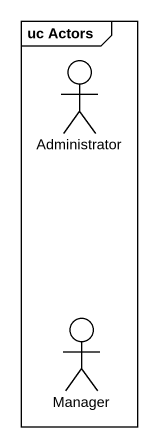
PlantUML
@startuml
mainframe uc Actors
actor Administrator
actor Manager
@enduml
